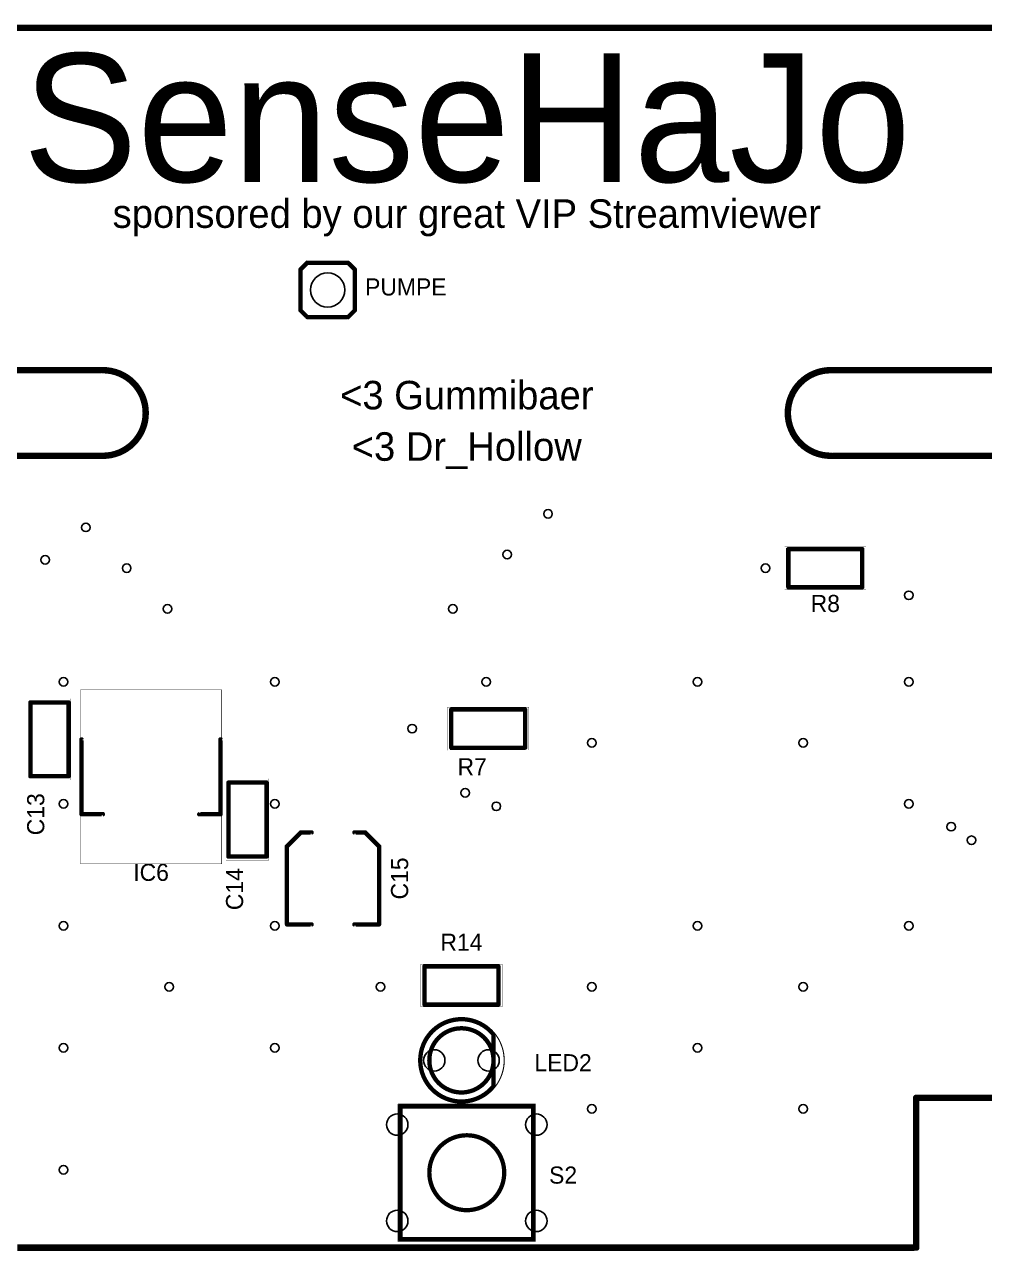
# Model space of a CAD drawing. Extents: x -73 to 71, y 0 to 57.
# Drawn here: x -20.7 to 24.2, y -0.2 to 57.1 of the extents above; entities that cross this region are included whole.
import ezdxf
from ezdxf.enums import TextEntityAlignment as Align

# ---------------------------------------------------------------- set-up
doc = ezdxf.new("R2010")
doc.units = 0
doc.layers.get('0').update_dxf_attribs({"linetype": 'CONTINUOUS'})
for name, color, linetype in [('_BOARD', 252, 'CONTINUOUS'), ('_DRILL', 251, 'CONTINUOUS'), ('SILKSCREEN_TOP', 1, 'CONTINUOUS')]:
    doc.layers.add(name, color=color, linetype=linetype)
doc.styles.add('JAI____', font='JAi____.TTF')

# ---------------------------------------------------------------- blocks, each defined once
blk = doc.blocks.new('_HOLE')
blk.add_circle((0, 0), 0.5)

msp = doc.modelspace()

# ---------------------------------------------------------------- linework, layer by layer
at = {"layer": '_BOARD'}
for points in [[(59.5, 57, 0.3, 0.3, 0), (-59.5, 57, 0.15, 0.15, 0)], [(27, 37, 0.3, 0.3, 0), (17, 37, 0.15, 0.15, 0), (17, 37.075, 0.15, 0.15, 1), (17, 36.925, 0, 0, 0), (17, 37.075, 0.15, 0.15, -1), (17, 36.925, 0, 0, 0), (17, 37, 0, 0, 0), (17, 37, 0.3, 0.3, -1), (17, 41, 0.15, 0.15, 0), (17, 41.075, 0.15, 0.15, -1), (17, 40.925, 0, 0, 0), (17, 41.075, 0.15, 0.15, 1), (17, 40.925, 0, 0, 0), (17, 41, 0, 0, 0), (17, 41, 0.3, 0.3, 0), (27, 41, 0.15, 0.15, 0)], [(-21, 0, 0.3, 0.3, 0), (21, 0, 0.15, 0.15, 0), (21, -0.075, 0.15, 0.15, 1), (21, 0.075, 0, 0, 0), (20.925, 0, 0.15, 0.15, 1), (21.075, 0, 0, 0, 0), (21, 0, 0, 0, 0), (21, 0, 0.3, 0.3, 0), (21, 7, 0.15, 0.15, 0), (21.075, 7, 0.15, 0.15, 1), (20.925, 7, 0, 0, 0), (21, 7.075, 0.15, 0.15, 1), (21, 6.925, 0, 0, 0), (21, 7, 0, 0, 0), (21, 7, 0.3, 0.3, 0), (55.5, 7, 0.15, 0.15, 0)]]:
    msp.add_lwpolyline(points, format="xyseb", dxfattribs=at)
msp.add_lwpolyline([(-17, 36.925, 0.15, 0.15, 1), (-17, 37.075, 0, 0, 0), (-17, 37, 0, 0, 0), (-17, 37, 0.3, 0.3, 0), (-27, 37, 0.15, 0.15, 0), (-27, 37.075, 0.15, 0.15, 1), (-27, 36.925, 0, 0, 0), (-27, 37.075, 0.15, 0.15, -1), (-27, 36.925, 0, 0, 0), (-27, 37, 0, 0, 0), (-27, 37, 0.3, 0.3, -1), (-27, 41, 0.15, 0.15, 0), (-27, 41.075, 0.15, 0.15, -1), (-27, 40.925, 0, 0, 0), (-27, 41.075, 0.15, 0.15, 1), (-27, 40.925, 0, 0, 0), (-27, 41, 0, 0, 0), (-27, 41, 0.3, 0.3, 0), (-17, 41, 0.15, 0.15, 0), (-17, 40.925, 0.15, 0.15, 1), (-17, 41.075, 0, 0, 0), (-17, 40.925, 0.15, 0.15, -1), (-17, 41.075, 0, 0, 0), (-17, 41, 0, 0, 0), (-17, 41, 0.3, 0.3, -1), (-17, 37, 0.3, 0.3, 0), (-17, 37, 0, 0, 0), (-17, 37, 0.15, 0.15, 0), (-17, 36.925, 0.15, 0.15, -1), (-17, 37.075, 0, 0, 0)], format="xyseb", close=True, dxfattribs=at)
at = {"layer": '_TOP_SIDE_'}
for points in [[(18.648, 30.75, 0.005, 0.005, 1), (18.653, 30.75, 0, 0, 0), (18.65, 30.75, 0, 0, 0), (18.65, 30.75, 0.01, 0.01, 0), (18.65, 32.75, 0.005, 0.005, 0), (18.653, 32.75, 0.005, 0.005, 1), (18.648, 32.75, 0, 0, 0), (18.65, 32.748, 0.005, 0.005, 1), (18.65, 32.752, 0, 0, 0), (18.65, 32.75, 0, 0, 0), (18.65, 32.75, 0.01, 0.01, 0), (14.85, 32.75, 0.005, 0.005, 0), (14.85, 32.752, 0.005, 0.005, 1), (14.85, 32.748, 0, 0, 0), (14.852, 32.75, 0.005, 0.005, 1), (14.848, 32.75, 0, 0, 0), (14.85, 32.75, 0, 0, 0), (14.85, 32.75, 0.01, 0.01, 0), (14.85, 30.75, 0.005, 0.005, 0), (14.848, 30.75, 0.005, 0.005, 1), (14.852, 30.75, 0, 0, 0), (14.85, 30.753, 0.005, 0.005, 1), (14.85, 30.747, 0, 0, 0), (14.85, 30.75, 0, 0, 0), (14.85, 30.75, 0.01, 0.01, 0), (18.65, 30.75, 0.01, 0.01, 0), (18.65, 30.75, 0, 0, 0), (18.65, 30.75, 0.005, 0.005, 0), (18.65, 30.747, 0.005, 0.005, 1), (18.65, 30.753, 0, 0, 0)], [(-11.444, 26.064, 0.013, 0.013, 1), (-11.456, 26.064, 0, 0, 0), (-11.45, 26.064, 0, 0, 0), (-11.45, 26.064, 0.025, 0.025, 0), (-11.45, 17.936, 0.013, 0.013, 0), (-11.456, 17.936, 0.013, 0.013, 1), (-11.444, 17.936, 0, 0, 0), (-11.45, 17.93, 0.013, 0.013, 1), (-11.45, 17.942, 0, 0, 0), (-11.45, 17.936, 0, 0, 0), (-11.45, 17.936, 0.025, 0.025, 0), (-18.05, 17.936, 0.013, 0.013, 0), (-18.05, 17.942, 0.013, 0.013, 1), (-18.05, 17.93, 0, 0, 0), (-18.056, 17.936, 0.013, 0.013, 1), (-18.044, 17.936, 0, 0, 0), (-18.05, 17.936, 0, 0, 0), (-18.05, 17.936, 0.025, 0.025, 0), (-18.05, 26.064, 0.013, 0.013, 0), (-18.044, 26.064, 0.013, 0.013, 1), (-18.056, 26.064, 0, 0, 0), (-18.05, 26.07, 0.013, 0.013, 1), (-18.05, 26.058, 0, 0, 0), (-18.05, 26.064, 0, 0, 0), (-18.05, 26.064, 0.025, 0.025, 0), (-11.45, 26.064, 0.025, 0.025, 0), (-11.45, 26.064, 0, 0, 0), (-11.45, 26.064, 0.013, 0.013, 0), (-11.45, 26.058, 0.013, 0.013, 1), (-11.45, 26.07, 0, 0, 0)], [(-20.5, 21.852, 0.005, 0.005, 1), (-20.5, 21.848, 0, 0, 0), (-20.5, 21.85, 0, 0, 0), (-20.5, 21.85, 0.01, 0.01, 0), (-18.5, 21.85, 0.005, 0.005, 0), (-18.5, 21.848, 0.005, 0.005, 1), (-18.5, 21.852, 0, 0, 0), (-18.503, 21.85, 0.005, 0.005, 1), (-18.497, 21.85, 0, 0, 0), (-18.5, 21.85, 0, 0, 0), (-18.5, 21.85, 0.01, 0.01, 0), (-18.5, 25.65, 0.005, 0.005, 0), (-18.497, 25.65, 0.005, 0.005, 1), (-18.503, 25.65, 0, 0, 0), (-18.5, 25.648, 0.005, 0.005, 1), (-18.5, 25.653, 0, 0, 0), (-18.5, 25.65, 0, 0, 0), (-18.5, 25.65, 0.01, 0.01, 0), (-20.5, 25.65, 0.005, 0.005, 0), (-20.5, 25.653, 0.005, 0.005, 1), (-20.5, 25.648, 0, 0, 0), (-20.497, 25.65, 0.005, 0.005, 1), (-20.503, 25.65, 0, 0, 0), (-20.5, 25.65, 0, 0, 0), (-20.5, 25.65, 0.01, 0.01, 0), (-20.5, 21.85, 0.01, 0.01, 0), (-20.5, 21.85, 0, 0, 0), (-20.5, 21.85, 0.005, 0.005, 0), (-20.503, 21.85, 0.005, 0.005, 1), (-20.497, 21.85, 0, 0, 0)], [(2.898, 23.25, 0.005, 0.005, 1), (2.902, 23.25, 0, 0, 0), (2.9, 23.25, 0, 0, 0), (2.9, 23.25, 0.01, 0.01, 0), (2.9, 25.25, 0.005, 0.005, 0), (2.902, 25.25, 0.005, 0.005, 1), (2.898, 25.25, 0, 0, 0), (2.9, 25.247, 0.005, 0.005, 1), (2.9, 25.253, 0, 0, 0), (2.9, 25.25, 0, 0, 0), (2.9, 25.25, 0.01, 0.01, 0), (-0.9, 25.25, 0.005, 0.005, 0), (-0.9, 25.253, 0.005, 0.005, 1), (-0.9, 25.247, 0, 0, 0), (-0.897, 25.25, 0.005, 0.005, 1), (-0.902, 25.25, 0, 0, 0), (-0.9, 25.25, 0, 0, 0), (-0.9, 25.25, 0.01, 0.01, 0), (-0.9, 23.25, 0.005, 0.005, 0), (-0.902, 23.25, 0.005, 0.005, 1), (-0.897, 23.25, 0, 0, 0), (-0.9, 23.253, 0.005, 0.005, 1), (-0.9, 23.247, 0, 0, 0), (-0.9, 23.25, 0, 0, 0), (-0.9, 23.25, 0.01, 0.01, 0), (2.9, 23.25, 0.01, 0.01, 0), (2.9, 23.25, 0, 0, 0), (2.9, 23.25, 0.005, 0.005, 0), (2.9, 23.247, 0.005, 0.005, 1), (2.9, 23.253, 0, 0, 0)], [(-9.25, 21.898, 0.005, 0.005, 1), (-9.25, 21.903, 0, 0, 0), (-9.25, 21.9, 0, 0, 0), (-9.25, 21.9, 0.01, 0.01, 0), (-11.25, 21.9, 0.005, 0.005, 0), (-11.25, 21.903, 0.005, 0.005, 1), (-11.25, 21.898, 0, 0, 0), (-11.248, 21.9, 0.005, 0.005, 1), (-11.253, 21.9, 0, 0, 0), (-11.25, 21.9, 0, 0, 0), (-11.25, 21.9, 0.01, 0.01, 0), (-11.25, 18.1, 0.005, 0.005, 0), (-11.253, 18.1, 0.005, 0.005, 1), (-11.248, 18.1, 0, 0, 0), (-11.25, 18.102, 0.005, 0.005, 1), (-11.25, 18.098, 0, 0, 0), (-11.25, 18.1, 0, 0, 0), (-11.25, 18.1, 0.01, 0.01, 0), (-9.25, 18.1, 0.005, 0.005, 0), (-9.25, 18.098, 0.005, 0.005, 1), (-9.25, 18.102, 0, 0, 0), (-9.252, 18.1, 0.005, 0.005, 1), (-9.248, 18.1, 0, 0, 0), (-9.25, 18.1, 0, 0, 0), (-9.25, 18.1, 0.01, 0.01, 0), (-9.25, 21.9, 0.01, 0.01, 0), (-9.25, 21.9, 0, 0, 0), (-9.25, 21.9, 0.005, 0.005, 0), (-9.248, 21.9, 0.005, 0.005, 1), (-9.252, 21.9, 0, 0, 0)], [(-2.148, 13.25, 0.005, 0.005, 1), (-2.152, 13.25, 0, 0, 0), (-2.15, 13.25, 0, 0, 0), (-2.15, 13.25, 0.01, 0.01, 0), (-2.15, 11.25, 0.005, 0.005, 0), (-2.152, 11.25, 0.005, 0.005, 1), (-2.148, 11.25, 0, 0, 0), (-2.15, 11.253, 0.005, 0.005, 1), (-2.15, 11.248, 0, 0, 0), (-2.15, 11.25, 0, 0, 0), (-2.15, 11.25, 0.01, 0.01, 0), (1.65, 11.25, 0.005, 0.005, 0), (1.65, 11.248, 0.005, 0.005, 1), (1.65, 11.253, 0, 0, 0), (1.648, 11.25, 0.005, 0.005, 1), (1.653, 11.25, 0, 0, 0), (1.65, 11.25, 0, 0, 0), (1.65, 11.25, 0.01, 0.01, 0), (1.65, 13.25, 0.005, 0.005, 0), (1.653, 13.25, 0.005, 0.005, 1), (1.648, 13.25, 0, 0, 0), (1.65, 13.248, 0.005, 0.005, 1), (1.65, 13.253, 0, 0, 0), (1.65, 13.25, 0, 0, 0), (1.65, 13.25, 0.01, 0.01, 0), (-2.15, 13.25, 0.01, 0.01, 0), (-2.15, 13.25, 0, 0, 0), (-2.15, 13.25, 0.005, 0.005, 0), (-2.15, 13.253, 0.005, 0.005, 1), (-2.15, 13.248, 0, 0, 0)], [(-0.25, 10.737, 0.025, 0.025, 1), (-0.25, 10.763, 0, 0, 0), (-0.25, 10.75, 0, 0, 0), (-0.25, 10.75, 0.051, 0.051, 1), (-0.25, 6.75, 0.025, 0.025, 0), (-0.25, 6.737, 0.025, 0.025, 1), (-0.25, 6.763, 0, 0, 0), (-0.25, 6.763, 0.025, 0.025, 1), (-0.25, 6.737, 0, 0, 0), (-0.25, 6.75, 0, 0, 0), (-0.25, 6.75, 0.051, 0.051, 1), (-0.25, 10.75, 0.051, 0.051, 0), (-0.25, 10.75, 0, 0, 0), (-0.25, 10.75, 0.025, 0.025, 0), (-0.25, 10.763, 0.025, 0.025, 1), (-0.25, 10.737, 0, 0, 0)], [(-3.2, 6.713, 0.025, 0.025, 1), (-3.2, 6.688, 0, 0, 0), (-3.2, 6.7, 0, 0, 0), (-3.2, 6.7, 0.05, 0.05, 0), (3.2, 6.7, 0.025, 0.025, 0), (3.2, 6.688, 0.025, 0.025, 1), (3.2, 6.713, 0, 0, 0), (3.212, 6.7, 0.025, 0.025, 1), (3.188, 6.7, 0, 0, 0), (3.2, 6.7, 0, 0, 0), (3.2, 6.7, 0.05, 0.05, 0), (3.2, 0.3, 0.025, 0.025, 0), (3.188, 0.3, 0.025, 0.025, 1), (3.212, 0.3, 0, 0, 0), (3.2, 0.287, 0.025, 0.025, 1), (3.2, 0.313, 0, 0, 0), (3.2, 0.3, 0, 0, 0), (3.2, 0.3, 0.05, 0.05, 0), (-3.2, 0.3, 0.025, 0.025, 0), (-3.2, 0.313, 0.025, 0.025, 1), (-3.2, 0.287, 0, 0, 0), (-3.212, 0.3, 0.025, 0.025, 1), (-3.188, 0.3, 0, 0, 0), (-3.2, 0.3, 0, 0, 0), (-3.2, 0.3, 0.05, 0.05, 0), (-3.2, 6.7, 0.05, 0.05, 0), (-3.2, 6.7, 0, 0, 0), (-3.2, 6.7, 0.025, 0.025, 0), (-3.188, 6.7, 0.025, 0.025, 1), (-3.212, 6.7, 0, 0, 0)]]:
    msp.add_lwpolyline(points, format="xyseb", close=True, dxfattribs=at)
at = {"layer": 'SILKSCREEN_TOP'}
for points in [[(-7.806, 45.738, 0.102, 0.102, 1), (-7.734, 45.667, 0, 0, 0), (-7.77, 45.703, 0, 0, 0), (-7.77, 45.703, 0.203, 0.203, 0), (-7.452, 46.02, 0.203, 0.203, 0), (-7.452, 46.02, 0, 0, 0), (-7.452, 46.02, 0.102, 0.102, 0), (-7.417, 45.984, 0.102, 0.102, 1), (-7.488, 46.056, 0, 0, 0)], [(-7.452, 46.071, 0.102, 0.102, 1), (-7.452, 45.969, 0, 0, 0), (-7.452, 46.02, 0, 0, 0), (-7.452, 46.02, 0.203, 0.203, 0), (-5.548, 46.02, 0.203, 0.203, 0), (-5.548, 46.02, 0, 0, 0), (-5.548, 46.02, 0.102, 0.102, 0), (-5.548, 45.969, 0.102, 0.102, 1), (-5.548, 46.071, 0, 0, 0)], [(-5.266, 45.667, 0.102, 0.102, 1), (-5.194, 45.738, 0, 0, 0), (-5.23, 45.703, 0, 0, 0), (-5.23, 45.703, 0.203, 0.203, 0), (-5.548, 46.02, 0.203, 0.203, 0), (-5.548, 46.02, 0, 0, 0), (-5.548, 46.02, 0.102, 0.102, 0), (-5.512, 46.056, 0.102, 0.102, 1), (-5.583, 45.984, 0, 0, 0)], [(-7.719, 45.703, 0.102, 0.102, 1), (-7.821, 45.703, 0, 0, 0), (-7.77, 45.703, 0, 0, 0), (-7.77, 45.703, 0.203, 0.203, 0), (-7.77, 43.797, 0.203, 0.203, 0), (-7.77, 43.797, 0, 0, 0), (-7.77, 43.797, 0.102, 0.102, 0), (-7.821, 43.797, 0.102, 0.102, 1), (-7.719, 43.797, 0, 0, 0)], [(-5.179, 45.703, 0.102, 0.102, 1), (-5.281, 45.703, 0, 0, 0), (-5.23, 45.703, 0, 0, 0), (-5.23, 45.703, 0.203, 0.203, 0), (-5.23, 43.797, 0.203, 0.203, 0), (-5.23, 43.797, 0, 0, 0), (-5.23, 43.797, 0.102, 0.102, 0), (-5.281, 43.797, 0.102, 0.102, 1), (-5.179, 43.797, 0, 0, 0)], [(-7.734, 43.833, 0.102, 0.102, 1), (-7.806, 43.762, 0, 0, 0), (-7.77, 43.797, 0, 0, 0), (-7.77, 43.797, 0.203, 0.203, 0), (-7.452, 43.48, 0.203, 0.203, 0), (-7.452, 43.48, 0, 0, 0), (-7.452, 43.48, 0.102, 0.102, 0), (-7.488, 43.444, 0.102, 0.102, 1), (-7.417, 43.516, 0, 0, 0)], [(-7.452, 43.531, 0.102, 0.102, 1), (-7.452, 43.429, 0, 0, 0), (-7.452, 43.48, 0, 0, 0), (-7.452, 43.48, 0.203, 0.203, 0), (-5.548, 43.48, 0.203, 0.203, 0), (-5.548, 43.48, 0, 0, 0), (-5.548, 43.48, 0.102, 0.102, 0), (-5.548, 43.429, 0.102, 0.102, 1), (-5.548, 43.531, 0, 0, 0)], [(-5.194, 43.762, 0.102, 0.102, 1), (-5.266, 43.833, 0, 0, 0), (-5.23, 43.797, 0, 0, 0), (-5.23, 43.797, 0.203, 0.203, 0), (-5.548, 43.48, 0.203, 0.203, 0), (-5.548, 43.48, 0, 0, 0), (-5.548, 43.48, 0.102, 0.102, 0), (-5.583, 43.516, 0.102, 0.102, 1), (-5.512, 43.444, 0, 0, 0)], [(-18.051, 20.25, 0.102, 0.102, 1), (-17.949, 20.25, 0, 0, 0), (-18, 20.25, 0, 0, 0), (-18, 20.25, 0.203, 0.203, 0), (-18, 23.75, 0.203, 0.203, 0), (-18, 23.75, 0, 0, 0), (-18, 23.75, 0.102, 0.102, 0), (-17.949, 23.75, 0.102, 0.102, 1), (-18.051, 23.75, 0, 0, 0)], [(-11.551, 20.25, 0.102, 0.102, 1), (-11.449, 20.25, 0, 0, 0), (-11.5, 20.25, 0, 0, 0), (-11.5, 20.25, 0.203, 0.203, 0), (-11.5, 23.75, 0.203, 0.203, 0), (-11.5, 23.75, 0, 0, 0), (-11.5, 23.75, 0.102, 0.102, 0), (-11.449, 23.75, 0.102, 0.102, 1), (-11.551, 23.75, 0, 0, 0)], [(-18, 20.301, 0.102, 0.102, 1), (-18, 20.199, 0, 0, 0), (-18, 20.25, 0, 0, 0), (-18, 20.25, 0.203, 0.203, 0), (-17, 20.25, 0.203, 0.203, 0), (-17, 20.25, 0, 0, 0), (-17, 20.25, 0.102, 0.102, 0), (-17, 20.199, 0.102, 0.102, 1), (-17, 20.301, 0, 0, 0)], [(-11.5, 20.199, 0.102, 0.102, 1), (-11.5, 20.301, 0, 0, 0), (-11.5, 20.25, 0, 0, 0), (-11.5, 20.25, 0.203, 0.203, 0), (-12.5, 20.25, 0.203, 0.203, 0), (-12.5, 20.25, 0, 0, 0), (-12.5, 20.25, 0.102, 0.102, 0), (-12.5, 20.301, 0.102, 0.102, 1), (-12.5, 20.199, 0, 0, 0)], [(-8.436, 18.786, 0.102, 0.102, 1), (-8.364, 18.714, 0, 0, 0), (-8.4, 18.75, 0, 0, 0), (-8.4, 18.75, 0.203, 0.203, 0), (-7.75, 19.4, 0.203, 0.203, 0), (-7.75, 19.4, 0, 0, 0), (-7.75, 19.4, 0.102, 0.102, 0), (-7.714, 19.364, 0.102, 0.102, 1), (-7.786, 19.436, 0, 0, 0)], [(-7.75, 19.451, 0.102, 0.102, 1), (-7.75, 19.349, 0, 0, 0), (-7.75, 19.4, 0, 0, 0), (-7.75, 19.4, 0.203, 0.203, 0), (-7.25, 19.4, 0.203, 0.203, 0), (-7.25, 19.4, 0, 0, 0), (-7.25, 19.4, 0.102, 0.102, 0), (-7.25, 19.349, 0.102, 0.102, 1), (-7.25, 19.451, 0, 0, 0)], [(-4.75, 19.451, 0.102, 0.102, -1), (-4.75, 19.349, 0, 0, 0), (-4.75, 19.4, 0, 0, 0), (-4.75, 19.4, 0.203, 0.203, 0), (-5.25, 19.4, 0.203, 0.203, 0), (-5.25, 19.4, 0, 0, 0), (-5.25, 19.4, 0.102, 0.102, 0), (-5.25, 19.349, 0.102, 0.102, -1), (-5.25, 19.451, 0, 0, 0)], [(-4.064, 18.786, 0.102, 0.102, -1), (-4.136, 18.714, 0, 0, 0), (-4.1, 18.75, 0, 0, 0), (-4.1, 18.75, 0.203, 0.203, 0), (-4.75, 19.4, 0.203, 0.203, 0), (-4.75, 19.4, 0, 0, 0), (-4.75, 19.4, 0.102, 0.102, 0), (-4.786, 19.364, 0.102, 0.102, -1), (-4.714, 19.436, 0, 0, 0)], [(-8.451, 15.1, 0.102, 0.102, 1), (-8.349, 15.1, 0, 0, 0), (-8.4, 15.1, 0, 0, 0), (-8.4, 15.1, 0.203, 0.203, 0), (-8.4, 18.75, 0.203, 0.203, 0), (-8.4, 18.75, 0, 0, 0), (-8.4, 18.75, 0.102, 0.102, 0), (-8.349, 18.75, 0.102, 0.102, 1), (-8.451, 18.75, 0, 0, 0)], [(-4.049, 15.1, 0.102, 0.102, -1), (-4.151, 15.1, 0, 0, 0), (-4.1, 15.1, 0, 0, 0), (-4.1, 15.1, 0.203, 0.203, 0), (-4.1, 18.75, 0.203, 0.203, 0), (-4.1, 18.75, 0, 0, 0), (-4.1, 18.75, 0.102, 0.102, 0), (-4.151, 18.75, 0.102, 0.102, -1), (-4.049, 18.75, 0, 0, 0)], [(-8.4, 15.151, 0.102, 0.102, 1), (-8.4, 15.049, 0, 0, 0), (-8.4, 15.1, 0, 0, 0), (-8.4, 15.1, 0.203, 0.203, 0), (-7.25, 15.1, 0.203, 0.203, 0), (-7.25, 15.1, 0, 0, 0), (-7.25, 15.1, 0.102, 0.102, 0), (-7.25, 15.049, 0.102, 0.102, 1), (-7.25, 15.151, 0, 0, 0)], [(-4.1, 15.151, 0.102, 0.102, -1), (-4.1, 15.049, 0, 0, 0), (-4.1, 15.1, 0, 0, 0), (-4.1, 15.1, 0.203, 0.203, 0), (-5.25, 15.1, 0.203, 0.203, 0), (-5.25, 15.1, 0, 0, 0), (-5.25, 15.1, 0.102, 0.102, 0), (-5.25, 15.049, 0.102, 0.102, -1), (-5.25, 15.151, 0, 0, 0)]]:
    msp.add_lwpolyline(points, format="xyseb", dxfattribs=at)
for points in [[(14.972, 30.861, 0.102, 0.102, 1), (15.074, 30.861, 0, 0, 0), (15.023, 30.861, 0, 0, 0), (15.023, 30.861, 0.203, 0.203, 0), (15.023, 32.639, 0.102, 0.102, 0), (15.074, 32.639, 0.102, 0.102, 1), (14.972, 32.639, 0, 0, 0), (15.023, 32.69, 0.102, 0.102, 1), (15.023, 32.588, 0, 0, 0), (15.023, 32.639, 0, 0, 0), (15.023, 32.639, 0.203, 0.203, 0), (18.477, 32.639, 0.102, 0.102, 0), (18.477, 32.588, 0.102, 0.102, 1), (18.477, 32.69, 0, 0, 0), (18.528, 32.639, 0.102, 0.102, 1), (18.426, 32.639, 0, 0, 0), (18.477, 32.639, 0, 0, 0), (18.477, 32.639, 0.203, 0.203, 0), (18.477, 30.861, 0.102, 0.102, 0), (18.426, 30.861, 0.102, 0.102, 1), (18.528, 30.861, 0, 0, 0), (18.477, 30.81, 0.102, 0.102, 1), (18.477, 30.912, 0, 0, 0), (18.477, 30.861, 0, 0, 0), (18.477, 30.861, 0.203, 0.203, 0), (15.023, 30.861, 0.203, 0.203, 0), (15.023, 30.861, 0, 0, 0), (15.023, 30.861, 0.102, 0.102, 0), (15.023, 30.912, 0.102, 0.102, 1), (15.023, 30.81, 0, 0, 0)], [(-20.389, 25.528, 0.102, 0.102, 1), (-20.389, 25.426, 0, 0, 0), (-20.389, 25.477, 0, 0, 0), (-20.389, 25.477, 0.203, 0.203, 0), (-18.611, 25.477, 0.102, 0.102, 0), (-18.611, 25.426, 0.102, 0.102, 1), (-18.611, 25.528, 0, 0, 0), (-18.56, 25.477, 0.102, 0.102, 1), (-18.662, 25.477, 0, 0, 0), (-18.611, 25.477, 0, 0, 0), (-18.611, 25.477, 0.203, 0.203, 0), (-18.611, 22.023, 0.102, 0.102, 0), (-18.662, 22.023, 0.102, 0.102, 1), (-18.56, 22.023, 0, 0, 0), (-18.611, 21.972, 0.102, 0.102, 1), (-18.611, 22.074, 0, 0, 0), (-18.611, 22.023, 0, 0, 0), (-18.611, 22.023, 0.203, 0.203, 0), (-20.389, 22.023, 0.102, 0.102, 0), (-20.389, 22.074, 0.102, 0.102, 1), (-20.389, 21.972, 0, 0, 0), (-20.44, 22.023, 0.102, 0.102, 1), (-20.338, 22.023, 0, 0, 0), (-20.389, 22.023, 0, 0, 0), (-20.389, 22.023, 0.203, 0.203, 0), (-20.389, 25.477, 0.203, 0.203, 0), (-20.389, 25.477, 0, 0, 0), (-20.389, 25.477, 0.102, 0.102, 0), (-20.338, 25.477, 0.102, 0.102, 1), (-20.44, 25.477, 0, 0, 0)], [(-0.778, 23.361, 0.102, 0.102, 1), (-0.676, 23.361, 0, 0, 0), (-0.727, 23.361, 0, 0, 0), (-0.727, 23.361, 0.203, 0.203, 0), (-0.727, 25.139, 0.102, 0.102, 0), (-0.676, 25.139, 0.102, 0.102, 1), (-0.778, 25.139, 0, 0, 0), (-0.727, 25.19, 0.102, 0.102, 1), (-0.727, 25.088, 0, 0, 0), (-0.727, 25.139, 0, 0, 0), (-0.727, 25.139, 0.203, 0.203, 0), (2.727, 25.139, 0.102, 0.102, 0), (2.727, 25.088, 0.102, 0.102, 1), (2.727, 25.19, 0, 0, 0), (2.778, 25.139, 0.102, 0.102, 1), (2.676, 25.139, 0, 0, 0), (2.727, 25.139, 0, 0, 0), (2.727, 25.139, 0.203, 0.203, 0), (2.727, 23.361, 0.102, 0.102, 0), (2.676, 23.361, 0.102, 0.102, 1), (2.778, 23.361, 0, 0, 0), (2.727, 23.31, 0.102, 0.102, 1), (2.727, 23.412, 0, 0, 0), (2.727, 23.361, 0, 0, 0), (2.727, 23.361, 0.203, 0.203, 0), (-0.727, 23.361, 0.203, 0.203, 0), (-0.727, 23.361, 0, 0, 0), (-0.727, 23.361, 0.102, 0.102, 0), (-0.727, 23.412, 0.102, 0.102, 1), (-0.727, 23.31, 0, 0, 0)], [(-9.361, 18.222, 0.102, 0.102, 1), (-9.361, 18.324, 0, 0, 0), (-9.361, 18.273, 0, 0, 0), (-9.361, 18.273, 0.203, 0.203, 0), (-11.139, 18.273, 0.102, 0.102, 0), (-11.139, 18.324, 0.102, 0.102, 1), (-11.139, 18.222, 0, 0, 0), (-11.19, 18.273, 0.102, 0.102, 1), (-11.088, 18.273, 0, 0, 0), (-11.139, 18.273, 0, 0, 0), (-11.139, 18.273, 0.203, 0.203, 0), (-11.139, 21.727, 0.102, 0.102, 0), (-11.088, 21.727, 0.102, 0.102, 1), (-11.19, 21.727, 0, 0, 0), (-11.139, 21.778, 0.102, 0.102, 1), (-11.139, 21.676, 0, 0, 0), (-11.139, 21.727, 0, 0, 0), (-11.139, 21.727, 0.203, 0.203, 0), (-9.361, 21.727, 0.102, 0.102, 0), (-9.361, 21.676, 0.102, 0.102, 1), (-9.361, 21.778, 0, 0, 0), (-9.31, 21.727, 0.102, 0.102, 1), (-9.412, 21.727, 0, 0, 0), (-9.361, 21.727, 0, 0, 0), (-9.361, 21.727, 0.203, 0.203, 0), (-9.361, 18.273, 0.203, 0.203, 0), (-9.361, 18.273, 0, 0, 0), (-9.361, 18.273, 0.102, 0.102, 0), (-9.412, 18.273, 0.102, 0.102, 1), (-9.31, 18.273, 0, 0, 0)], [(1.528, 13.139, 0.102, 0.102, 1), (1.426, 13.139, 0, 0, 0), (1.477, 13.139, 0, 0, 0), (1.477, 13.139, 0.203, 0.203, 0), (1.477, 11.361, 0.102, 0.102, 0), (1.426, 11.361, 0.102, 0.102, 1), (1.528, 11.361, 0, 0, 0), (1.477, 11.31, 0.102, 0.102, 1), (1.477, 11.412, 0, 0, 0), (1.477, 11.361, 0, 0, 0), (1.477, 11.361, 0.203, 0.203, 0), (-1.977, 11.361, 0.102, 0.102, 0), (-1.977, 11.412, 0.102, 0.102, 1), (-1.977, 11.31, 0, 0, 0), (-2.028, 11.361, 0.102, 0.102, 1), (-1.926, 11.361, 0, 0, 0), (-1.977, 11.361, 0, 0, 0), (-1.977, 11.361, 0.203, 0.203, 0), (-1.977, 13.139, 0.102, 0.102, 0), (-1.926, 13.139, 0.102, 0.102, 1), (-2.028, 13.139, 0, 0, 0), (-1.977, 13.19, 0.102, 0.102, 1), (-1.977, 13.088, 0, 0, 0), (-1.977, 13.139, 0, 0, 0), (-1.977, 13.139, 0.203, 0.203, 0), (1.477, 13.139, 0.203, 0.203, 0), (1.477, 13.139, 0, 0, 0), (1.477, 13.139, 0.102, 0.102, 0), (1.477, 13.088, 0.102, 0.102, 1), (1.477, 13.19, 0, 0, 0)], [(-0.25, 10.624, 0.102, 0.102, 1), (-0.25, 10.726, 0, 0, 0), (-0.25, 10.675, 0, 0, 0), (-0.25, 10.675, 0.203, 0.203, 1), (-0.25, 6.825, 0.102, 0.102, 0), (-0.25, 6.774, 0.102, 0.102, 1), (-0.25, 6.876, 0, 0, 0), (-0.25, 6.876, 0.102, 0.102, 1), (-0.25, 6.774, 0, 0, 0), (-0.25, 6.825, 0, 0, 0), (-0.25, 6.825, 0.203, 0.203, 0.227), (1.25, 7.544, 0.102, 0.102, 0), (1.29, 7.512, 0.102, 0.102, 1), (1.21, 7.575, 0, 0, 0), (1.199, 7.544, 0.102, 0.102, 1), (1.301, 7.544, 0, 0, 0), (1.25, 7.544, 0, 0, 0), (1.25, 7.544, 0.203, 0.203, 0), (1.25, 9.956, 0.102, 0.102, 0), (1.301, 9.956, 0.102, 0.102, 1), (1.199, 9.956, 0, 0, 0), (1.21, 9.925, 0.102, 0.102, 1), (1.29, 9.988, 0, 0, 0), (1.25, 9.956, 0, 0, 0), (1.25, 9.956, 0.203, 0.203, 0.227), (-0.25, 10.675, 0.203, 0.203, 0), (-0.25, 10.675, 0, 0, 0), (-0.25, 10.675, 0.102, 0.102, 0), (-0.25, 10.726, 0.102, 0.102, 1), (-0.25, 10.624, 0, 0, 0)], [(-0.25, 10.199, 0.102, 0.102, 1), (-0.25, 10.301, 0, 0, 0), (-0.25, 10.25, 0, 0, 0), (-0.25, 10.25, 0.203, 0.203, 1), (-0.25, 7.25, 0.102, 0.102, 0), (-0.25, 7.199, 0.102, 0.102, 1), (-0.25, 7.301, 0, 0, 0), (-0.25, 7.301, 0.102, 0.102, 1), (-0.25, 7.199, 0, 0, 0), (-0.25, 7.25, 0, 0, 0), (-0.25, 7.25, 0.203, 0.203, 1), (-0.25, 10.25, 0.203, 0.203, 0), (-0.25, 10.25, 0, 0, 0), (-0.25, 10.25, 0.102, 0.102, 0), (-0.25, 10.301, 0.102, 0.102, 1), (-0.25, 10.199, 0, 0, 0)], [(-3.1, 0.45, 0.1, 0.1, 1), (-3.1, 0.35, 0, 0, 0), (-3.1, 0.4, 0, 0, 0), (-3.1, 0.4, 0.2, 0.2, 0), (3.1, 0.4, 0.1, 0.1, 0), (3.1, 0.35, 0.1, 0.1, 1), (3.1, 0.45, 0, 0, 0), (3.05, 0.4, 0.1, 0.1, 1), (3.15, 0.4, 0, 0, 0), (3.1, 0.4, 0, 0, 0), (3.1, 0.4, 0.2, 0.2, 0), (3.1, 6.6, 0.1, 0.1, 0), (3.15, 6.6, 0.1, 0.1, 1), (3.05, 6.6, 0, 0, 0), (3.1, 6.55, 0.1, 0.1, 1), (3.1, 6.65, 0, 0, 0), (3.1, 6.6, 0, 0, 0), (3.1, 6.6, 0.2, 0.2, 0), (-3.1, 6.6, 0.1, 0.1, 0), (-3.1, 6.65, 0.1, 0.1, 1), (-3.1, 6.55, 0, 0, 0), (-3.05, 6.6, 0.1, 0.1, 1), (-3.15, 6.6, 0, 0, 0), (-3.1, 6.6, 0, 0, 0), (-3.1, 6.6, 0.2, 0.2, 0), (-3.1, 0.4, 0.2, 0.2, 0), (-3.1, 0.4, 0, 0, 0), (-3.1, 0.4, 0.1, 0.1, 0), (-3.15, 0.4, 0.1, 0.1, 1), (-3.05, 0.4, 0, 0, 0)], [(0, 5.2, 0.1, 0.1, 1), (0, 5.3, 0, 0, 0), (0, 5.25, 0, 0, 0), (0, 5.25, 0.2, 0.2, 1), (0, 1.75, 0.1, 0.1, 0), (0, 1.7, 0.1, 0.1, 1), (0, 1.8, 0, 0, 0), (0, 1.8, 0.1, 0.1, 1), (0, 1.7, 0, 0, 0), (0, 1.75, 0, 0, 0), (0, 1.75, 0.2, 0.2, 1), (0, 5.25, 0.2, 0.2, 0), (0, 5.25, 0, 0, 0), (0, 5.25, 0.1, 0.1, 0), (0, 5.3, 0.1, 0.1, 1), (0, 5.2, 0, 0, 0)]]:
    msp.add_lwpolyline(points, format="xyseb", close=True, dxfattribs=at)

# ---------------------------------------------------------------- block references
at = {"layer": '_DRILL'}
for p, xscale, yscale, zscale in [((-6.5, 44.75), 1.6, 1.6, 1.6), ((3.795, 34.29), 0.4, 0.4, 0.4), ((-17.795, 33.655), 0.4, 0.4, 0.4), ((-19.7, 32.138), 0.4, 0.4, 0.4), ((1.89, 32.385), 0.4, 0.4, 0.4), ((-15.89, 31.75), 0.4, 0.4, 0.4), ((13.955, 31.75), 0.4, 0.4, 0.4), ((20.653, 30.48), 0.4, 0.4, 0.4), ((-13.985, 29.845), 0.4, 0.4, 0.4), ((-0.65, 29.845), 0.4, 0.4, 0.4), ((-18.838, 26.438), 0.4, 0.4, 0.4), ((-8.965, 26.438), 0.4, 0.4, 0.4), ((0.907, 26.438), 0.4, 0.4, 0.4), ((10.78, 26.438), 0.4, 0.4, 0.4), ((20.653, 26.438), 0.4, 0.4, 0.4), ((-2.555, 24.25), 0.4, 0.4, 0.4), ((5.844, 23.587), 0.4, 0.4, 0.4), ((15.716, 23.587), 0.4, 0.4, 0.4), ((-0.071, 21.256), 0.4, 0.4, 0.4), ((-18.838, 20.738), 0.4, 0.4, 0.4), ((-8.965, 20.738), 0.4, 0.4, 0.4), ((1.38, 20.621), 0.4, 0.4, 0.4), ((20.653, 20.738), 0.4, 0.4, 0.4), ((22.63, 19.669), 0.4, 0.4, 0.4), ((23.583, 19.034), 0.4, 0.4, 0.4), ((-18.838, 15.038), 0.4, 0.4, 0.4), ((-8.965, 15.038), 0.4, 0.4, 0.4), ((10.78, 15.038), 0.4, 0.4, 0.4), ((20.653, 15.038), 0.4, 0.4, 0.4), ((-13.902, 12.188), 0.4, 0.4, 0.4), ((-4.029, 12.188), 0.4, 0.4, 0.4), ((5.844, 12.188), 0.4, 0.4, 0.4), ((15.716, 12.188), 0.4, 0.4, 0.4), ((-18.838, 9.338), 0.4, 0.4, 0.4), ((-8.965, 9.338), 0.4, 0.4, 0.4), ((10.78, 9.338), 0.4, 0.4, 0.4), ((5.844, 6.487), 0.4, 0.4, 0.4), ((15.716, 6.487), 0.4, 0.4, 0.4), ((-18.838, 3.638), 0.4, 0.4, 0.4)]:
    msp.add_blockref('_HOLE', p, dxfattribs=dict(at, xscale=xscale, yscale=yscale, zscale=zscale))
for p in [(-1.52, 8.75), (1.02, 8.75), (-3.25, 5.75), (3.25, 5.75), (-3.25, 1.25), (3.25, 1.25)]:
    msp.add_blockref('_HOLE', p, dxfattribs=at)

# ---------------------------------------------------------------- texts
at = {"layer": 'SILKSCREEN_TOP', "style": 'JAI____'}
msp.add_text('SenseHaJo', height=6, dxfattribs=at).set_placement((0, 48), align=Align.BOTTOM_CENTER)
at = {"layer": 'SILKSCREEN_TOP'}
for s, height, p in [('sponsored by our great VIP Streamviewer', 1.333, (0, 47.25)), ('R14', 0.8, (-0.25, 13.63)), ('LED2', 0.8, (4.5, 8)), ('S2', 0.8, (4.5, 2.75))]:
    msp.add_text(s, height=height, dxfattribs=at).set_placement(p, align=Align.BOTTOM_CENTER)
msp.add_text('PUMPE', height=0.8, dxfattribs=at).set_placement((-4.75, 44.25), align=Align.BOTTOM_LEFT)
for s, height, p in [('<3 Gummibaer', 1.333, (0, 40.5)), ('<3 Dr_Hollow', 1.333, (0, 38.1)), ('R8', 0.8, (16.75, 30.5)), ('R7', 0.8, (0.25, 22.87)), ('IC6', 0.8, (-14.75, 17.936))]:
    msp.add_text(s, height=height, dxfattribs=at).set_placement(p, align=Align.TOP_CENTER)
for s, p in [('C13', (-19.5, 20.25)), ('C15', (-2.5, 17.25))]:
    msp.add_text(s, height=0.8, rotation=90, dxfattribs=at).set_placement(p, align=Align.BOTTOM_CENTER)
msp.add_text('C14', height=0.8, rotation=90, dxfattribs=at).set_placement((-11.25, 16.75), align=Align.TOP_CENTER)

doc.saveas('drawing.dxf')
